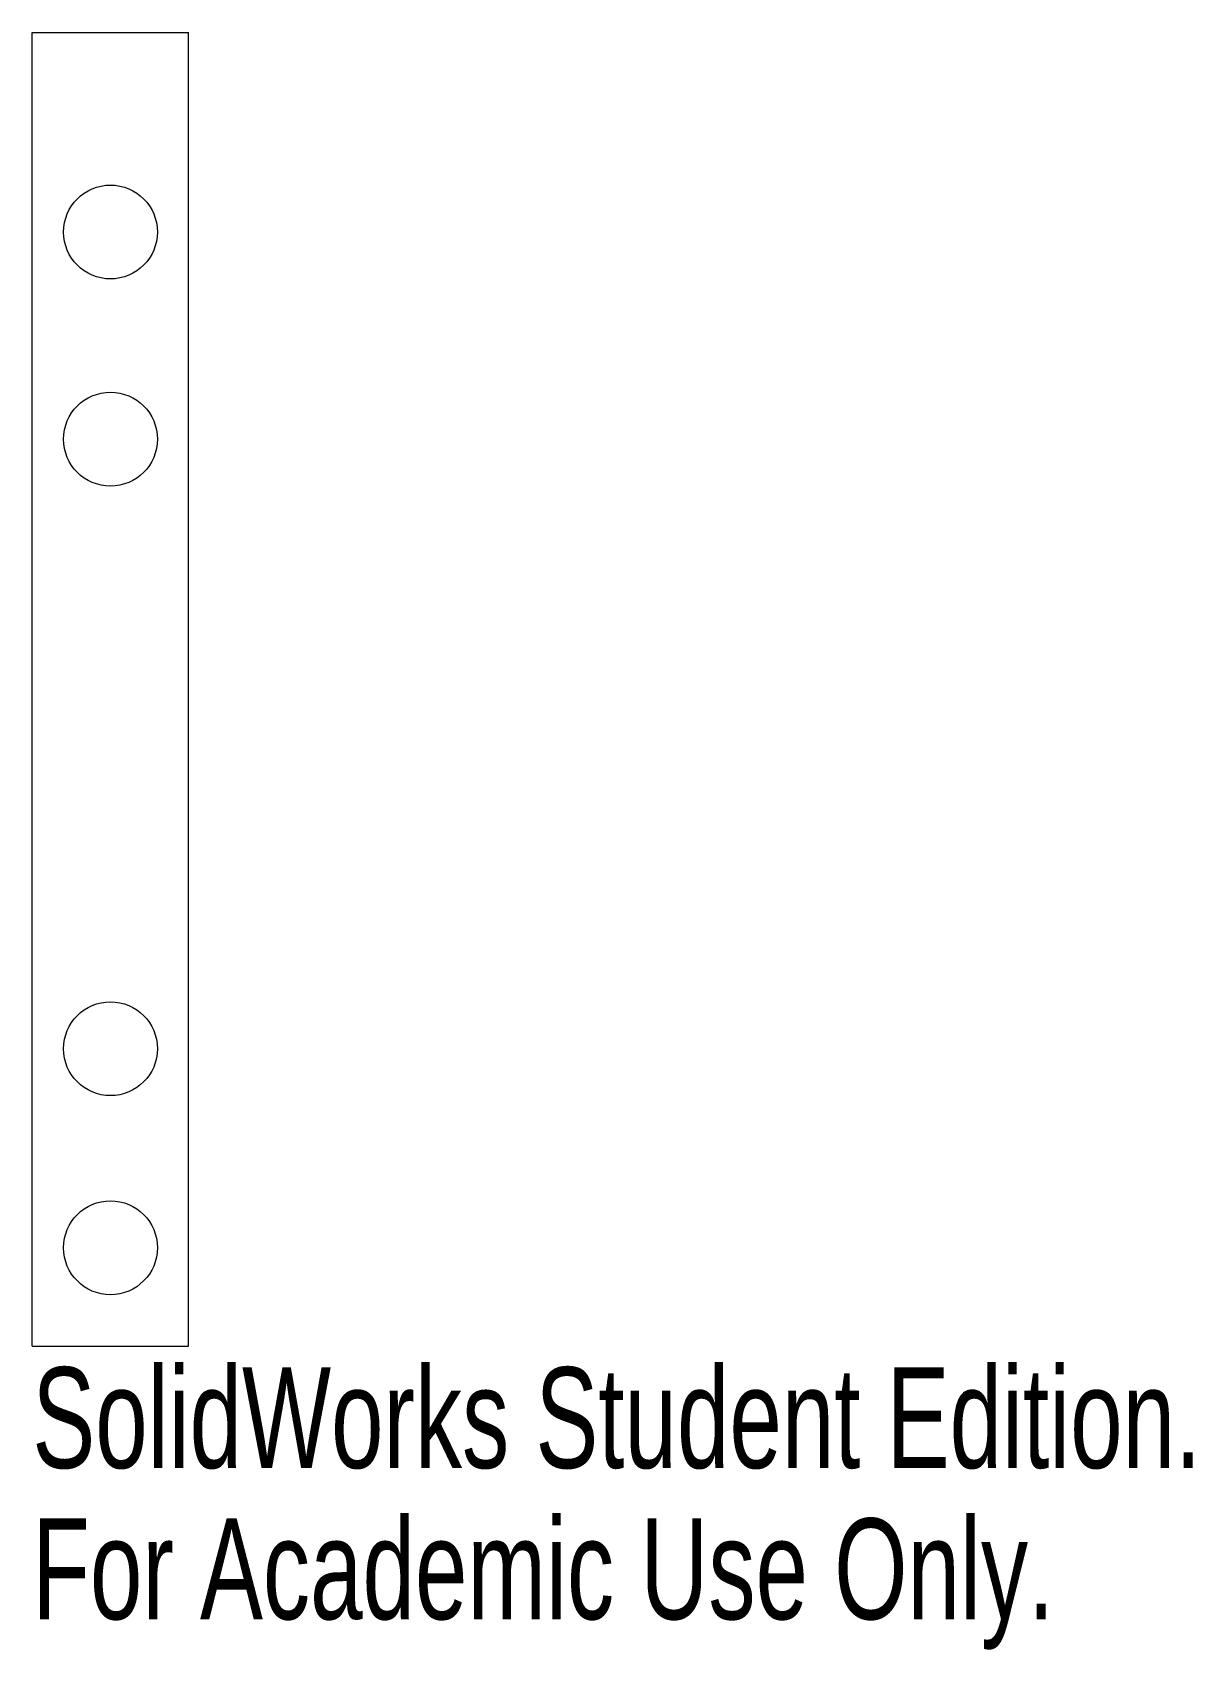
# Model space of a CAD drawing. Header units: millimetres. Extents: x -7.5 to 48.2, y -35.6 to 42.
import ezdxf

# ---------------------------------------------------------------- set-up
doc = ezdxf.new("R2010")
doc.units = ezdxf.units.MM
doc.styles.add('SLDTEXTSTYLE0', font='TXT', dxfattribs={"width": 0.7})

msp = doc.modelspace()

# ---------------------------------------------------------------- linework, layer by layer
at = {"color": 7, "linetype": 'Continuous', "lineweight": 15}
for p, q in [((-7.5, 42), (0, 42)), ((-7.5, -20.999), (-7.5, 42)), ((0, -20.999), (0, 42)), ((-7.5, -20.999), (0, -20.999))]:
    msp.add_line(p, q, dxfattribs=at)
for centre in [(-3.75, 32.425), (-3.75, 22.49), (-3.75, -6.743), (-3.75, -16.288)]:
    msp.add_circle(centre, 2.25, dxfattribs=at)

# ---------------------------------------------------------------- texts
at = {"color": 7, "linetype": 'Continuous', "char_height": 4.83362, "attachment_point": 1, "style": 'SLDTEXTSTYLE0'}
for s, insert in [('SolidWorks Student Edition.', (-7.5, -22.019)), ('For Academic Use Only.', (-7.5, -29.269))]:
    msp.add_mtext(s, dxfattribs=dict(at, insert=insert))

doc.saveas('drawing.dxf')
